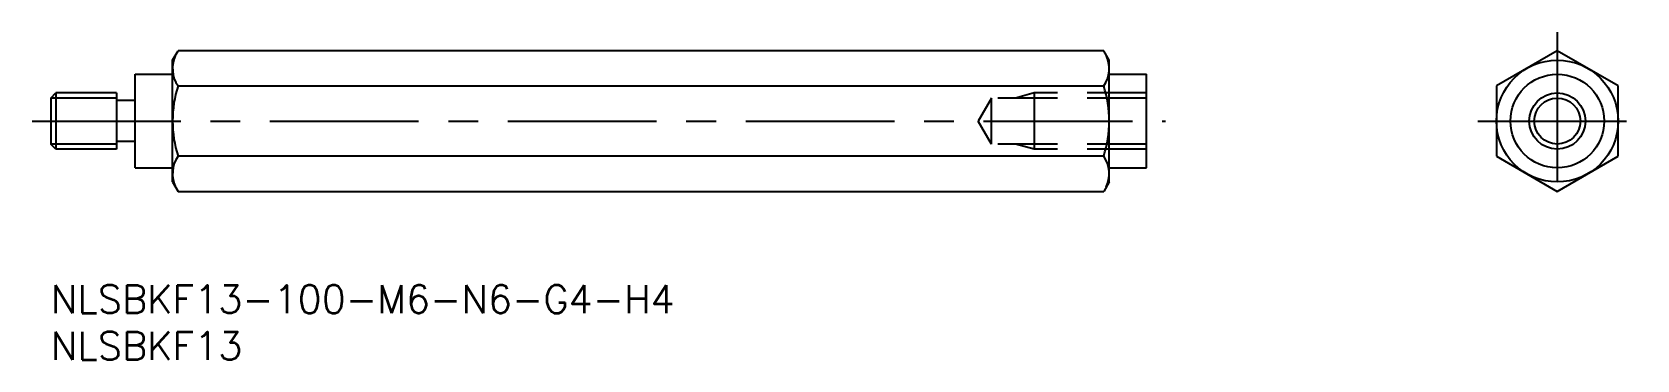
# Model space of a CAD drawing. Extents: x -2 to 169, y -8 to 27.
import ezdxf

# ---------------------------------------------------------------- set-up
doc = ezdxf.new("R2010")
doc.units = 0
doc.header["$LTSCALE"] = 0.5
doc.linetypes.add('CENTER', pattern=[50.8, 31.75, -6.35, 6.35, -6.35])
doc.linetypes.add('DASHED', pattern=[19.05, 12.7, -6.35])
for name, color, linetype in [('MSM_CENTER', 1, 'CENTER'), ('MSM_CONTINUOUS', 7, 'CONTINUOUS'), ('MSM_DASHED', 4, 'DASHED'), ('MSM_NARROW', 5, 'CONTINUOUS'), ('MSM_PART_NUMBER', 7, 'CONTINUOUS')]:
    doc.layers.add(name, color=color, linetype=linetype)
doc.styles.get("Standard").update_dxf_attribs({"font": 'txt.shx', "height": 3, "bigfont": 'bigfont.shx'})

# ---------------------------------------------------------------- blocks, each defined once
blk = doc.blocks.new('*U4')
at = {"layer": 'MSM_PART_NUMBER'}
blk.add_text('NLSBKF13-100-M6-N6-G4-H4', height=3, dxfattribs=at).set_placement((0, -3))
blk = doc.blocks.new('*U5')
at = {"layer": 'MSM_PART_NUMBER'}
blk.add_text('NLSBKF13', height=3, dxfattribs=at).set_placement((0, -8))

msp = doc.modelspace()

# ---------------------------------------------------------------- linework, layer by layer
at = {"layer": 'MSM_CENTER'}
for p, q in [((160.85, 27.01), (160.85, 8)), ((-2, 17.51), (119, 17.51)), ((152.35, 17.51), (169.35, 17.51))]:
    msp.add_line(p, q, dxfattribs=at)
at = {"layer": 'MSM_CONTINUOUS'}
for p, q in [((13, 24.01), (13.58, 25.01)), ((13, 11.01), (13, 24.01)), ((112.42, 25.01), (13.58, 25.01)), ((113, 24.01), (112.42, 25.01)), ((113, 11.01), (113, 24.01)), ((160.85, 25.01), (154.35, 21.26)), ((167.35, 21.26), (160.85, 25.01)), ((9, 12.51), (9, 22.51)), ((9, 22.51), (13, 22.51)), ((113, 22.51), (117, 22.51)), ((117, 12.51), (117, 22.51)), ((13.58, 21.26), (112.42, 21.26)), ((154.35, 21.26), (154.35, 13.75)), ((167.35, 13.75), (167.35, 21.26)), ((0, 19.96), (0.54, 20.51)), ((0, 19.96), (0, 15.05)), ((7, 20.51), (0.54, 20.51)), ((0.54, 20.51), (0.54, 14.51)), ((7, 20.51), (7, 14.51)), ((9, 19.71), (7, 19.71)), ((0.54, 14.51), (0, 15.05)), ((7, 14.51), (0.54, 14.51)), ((9, 15.31), (7, 15.31)), ((112.42, 13.75), (13.58, 13.75)), ((154.35, 13.75), (160.85, 10)), ((160.85, 10), (167.35, 13.75)), ((9, 12.51), (13, 12.51)), ((113, 12.51), (117, 12.51)), ((13, 11.01), (13.58, 10)), ((113, 11.01), (112.42, 10)), ((13.58, 10), (112.42, 10))]:
    msp.add_line(p, q, dxfattribs=at)
for radius in [6.5, 5, 2.46]:
    msp.add_circle((160.85, 17.51), radius, dxfattribs=at)
for centre, radius, start, end in [((16.32, 23.13), 3.32, 154.3842, 214.3842), ((109.68, 23.13), 3.32, 325.6158, 25.6158), ((25.42, 17.51), 12.42, 162.412, 197.588), ((100.58, 17.51), 12.42, 342.412, 17.588), ((16.32, 11.88), 3.32, 145.6158, 205.6158), ((109.68, 11.88), 3.32, 334.3842, 34.3842)]:
    msp.add_arc(centre, radius, start, end, dxfattribs=at)
at = {"layer": 'MSM_DASHED'}
for p, q in [((100.42, 19.96), (99, 17.51)), ((117, 19.96), (100.42, 19.96)), ((100.42, 15.05), (100.42, 19.96)), ((105, 20.51), (103, 19.96)), ((117, 20.51), (105, 20.51)), ((105, 20.51), (105, 14.51)), ((100.42, 15.05), (99, 17.51)), ((117, 15.05), (100.42, 15.05)), ((105, 14.51), (103, 15.05)), ((117, 14.51), (105, 14.51))]:
    msp.add_line(p, q, dxfattribs=at)
at = {"layer": 'MSM_NARROW'}
for p, q in [((7, 19.96), (0, 19.96)), ((7, 15.05), (0, 15.05))]:
    msp.add_line(p, q, dxfattribs=at)
msp.add_circle((160.85, 17.51), 3, dxfattribs=at)

# ---------------------------------------------------------------- block references
at = {"layer": 'MSM_CONTINUOUS'}
for name in ['*U4', '*U5']:
    msp.add_blockref(name, (0, 0), dxfattribs=at)

doc.saveas('drawing.dxf')
